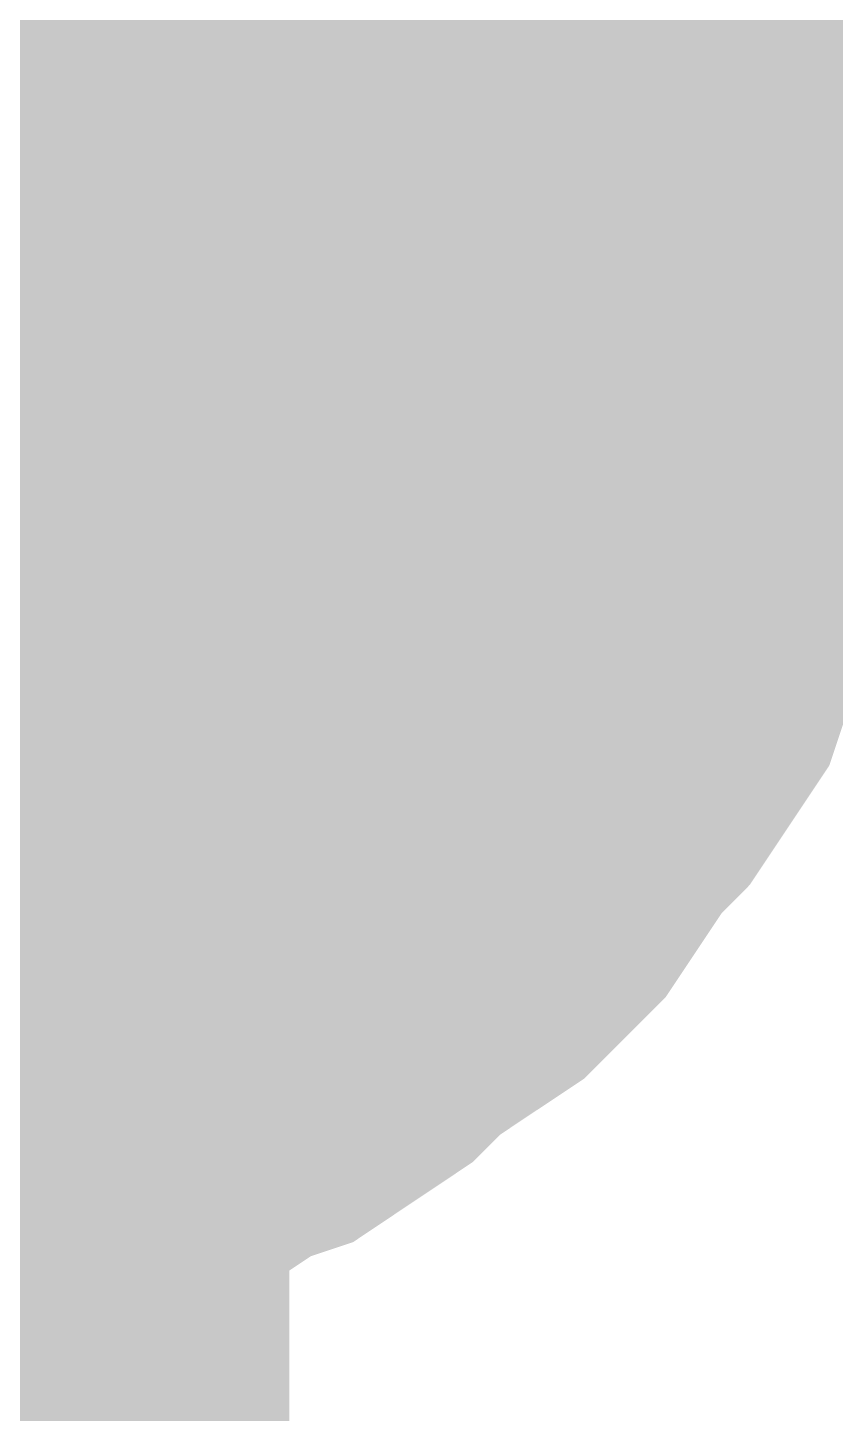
# Model space of a CAD drawing. Header units: inches. Extents: x 0 to 841, y 0 to 594.
# Drawn here: x 312.675 to 313.326, y 329.045 to 330.161 of the extents above; entities that cross this region are included whole.
import ezdxf

# ---------------------------------------------------------------- set-up
doc = ezdxf.new("R2010")
doc.units = ezdxf.units.IN
doc.layers.add('Sheet', color=255, linetype='Continuous')

msp = doc.modelspace()

# ---------------------------------------------------------------- linework, layer by layer
at = {"layer": 'Sheet'}
msp.add_lwpolyline([(312.246, 330, 0.508, 0.508, 1), (312.754, 330, 0.508, 0.508, 1)], format="xyseb", close=True, dxfattribs=at)
for points in [[(313.1966, 330.3294, 0.2997, 0.2997, 0), (313.2191, 330.2957, 0.2997, 0.2997, 0), (313.2303, 330.262, 0.2997, 0.2997, 0), (313.2415, 330.2171, 0.2997, 0.2997, 0), (313.2527, 330.1834, 0.2997, 0.2997, 0), (313.264, 330.1497, 0.2997, 0.2997, 0), (313.264, 330.1048, 0.2997, 0.2997, 0), (313.2752, 330.0711, 0.2997, 0.2997, 0), (313.2752, 330.0374, 0.2997, 0.2997, 0), (313.2752, 329.9925, 0.2997, 0.2997, 0)], [(313.1966, 330.3294, 0.2997, 0.2997, 0), (313.2191, 330.2957, 0.2997, 0.2997, 0), (313.2303, 330.262, 0.2997, 0.2997, 0), (313.2415, 330.2171, 0.2997, 0.2997, 0), (313.2527, 330.1834, 0.2997, 0.2997, 0), (313.264, 330.1497, 0.2997, 0.2997, 0), (313.264, 330.1048, 0.2997, 0.2997, 0), (313.2752, 330.0711, 0.2997, 0.2997, 0), (313.2752, 330.0374, 0.2997, 0.2997, 0), (313.2752, 329.9925, 0.2997, 0.2997, 0)], [(313.1966, 330.3294, 0.2997, 0.2997, 0), (313.2191, 330.2957, 0.2997, 0.2997, 0), (313.2303, 330.262, 0.2997, 0.2997, 0), (313.2415, 330.2171, 0.2997, 0.2997, 0), (313.2527, 330.1834, 0.2997, 0.2997, 0), (313.264, 330.1497, 0.2997, 0.2997, 0), (313.264, 330.1048, 0.2997, 0.2997, 0), (313.2752, 330.0711, 0.2997, 0.2997, 0), (313.2752, 330.0374, 0.2997, 0.2997, 0), (313.2752, 329.9925, 0.2997, 0.2997, 0)], [(313.1966, 330.3294, 0.2997, 0.2997, 0), (313.2191, 330.2957, 0.2997, 0.2997, 0), (313.2303, 330.262, 0.2997, 0.2997, 0), (313.2415, 330.2171, 0.2997, 0.2997, 0), (313.2527, 330.1834, 0.2997, 0.2997, 0), (313.264, 330.1497, 0.2997, 0.2997, 0), (313.264, 330.1048, 0.2997, 0.2997, 0), (313.2752, 330.0711, 0.2997, 0.2997, 0), (313.2752, 330.0374, 0.2997, 0.2997, 0), (313.2752, 329.9925, 0.2997, 0.2997, 0)], [(312.9046, 330.3182, 0.2997, 0.2997, 0), (312.9159, 330.2957, 0.2997, 0.2997, 0), (312.9271, 330.2733, 0.2997, 0.2997, 0), (312.9496, 330.2508, 0.2997, 0.2997, 0), (312.9608, 330.2396, 0.2997, 0.2997, 0), (312.972, 330.2171, 0.2997, 0.2997, 0), (312.972, 330.1946, 0.2997, 0.2997, 0), (312.9832, 330.1722, 0.2997, 0.2997, 0), (312.9945, 330.1385, 0.2997, 0.2997, 0), (313.0057, 330.116, 0.2997, 0.2997, 0), (313.0057, 330.0936, 0.2997, 0.2997, 0), (313.0057, 330.0711, 0.2997, 0.2997, 0), (313.0169, 330.0487, 0.2997, 0.2997, 0), (313.0169, 330.015, 0.2997, 0.2997, 0), (313.0169, 329.9925, 0.2997, 0.2997, 0)], [(312.9046, 330.3182, 0.2997, 0.2997, 0), (312.9159, 330.2957, 0.2997, 0.2997, 0), (312.9271, 330.2733, 0.2997, 0.2997, 0), (312.9496, 330.2508, 0.2997, 0.2997, 0), (312.9608, 330.2396, 0.2997, 0.2997, 0), (312.972, 330.2171, 0.2997, 0.2997, 0), (312.972, 330.1946, 0.2997, 0.2997, 0), (312.9832, 330.1722, 0.2997, 0.2997, 0), (312.9945, 330.1385, 0.2997, 0.2997, 0), (313.0057, 330.116, 0.2997, 0.2997, 0), (313.0057, 330.0936, 0.2997, 0.2997, 0), (313.0057, 330.0711, 0.2997, 0.2997, 0), (313.0169, 330.0487, 0.2997, 0.2997, 0), (313.0169, 330.015, 0.2997, 0.2997, 0), (313.0169, 329.9925, 0.2997, 0.2997, 0)], [(312.9046, 330.3182, 0.2997, 0.2997, 0), (312.9159, 330.2957, 0.2997, 0.2997, 0), (312.9271, 330.2733, 0.2997, 0.2997, 0), (312.9496, 330.2508, 0.2997, 0.2997, 0), (312.9608, 330.2396, 0.2997, 0.2997, 0), (312.972, 330.2171, 0.2997, 0.2997, 0), (312.972, 330.1946, 0.2997, 0.2997, 0), (312.9832, 330.1722, 0.2997, 0.2997, 0), (312.9945, 330.1385, 0.2997, 0.2997, 0), (313.0057, 330.116, 0.2997, 0.2997, 0), (313.0057, 330.0936, 0.2997, 0.2997, 0), (313.0057, 330.0711, 0.2997, 0.2997, 0), (313.0169, 330.0487, 0.2997, 0.2997, 0), (313.0169, 330.015, 0.2997, 0.2997, 0), (313.0169, 329.9925, 0.2997, 0.2997, 0)], [(312.5116, 329.9925, 0.7493, 0.7493, 0), (307.5148, 329.9925, 0.7493, 0.7493, 0)], [(312.5116, 324.49, 0.7493, 0.7493, 0), (312.5116, 329.9925, 0.7493, 0.7493, 0)], [(350.0049, 324.9953, 0.7493, 0.7493, 0), (345.0081, 324.9953, 0.7493, 0.7493, 0), (345.0081, 329.9925, 0.7493, 0.7493, 0), (330.0063, 329.9925, 0.7493, 0.7493, 0), (312.5116, 329.9925, 0.7493, 0.7493, 0)], [(312.972, 330.2171, 0.0991, 0.0991, 0), (312.972, 330.1946, 0.0991, 0.0991, 0), (312.9832, 330.1722, 0.0991, 0.0991, 0), (312.9945, 330.1385, 0.0991, 0.0991, 0), (313.0057, 330.116, 0.0991, 0.0991, 0), (313.0057, 330.0936, 0.0991, 0.0991, 0), (313.0057, 330.0711, 0.0991, 0.0991, 0), (313.0169, 330.0487, 0.0991, 0.0991, 0), (313.0169, 330.015, 0.0991, 0.0991, 0), (313.0169, 329.9925, 0.0991, 0.0991, 0)], [(312.972, 330.2171, 0.0991, 0.0991, 0), (312.972, 330.1946, 0.0991, 0.0991, 0), (312.9832, 330.1722, 0.0991, 0.0991, 0), (312.9945, 330.1385, 0.0991, 0.0991, 0), (313.0057, 330.116, 0.0991, 0.0991, 0), (313.0057, 330.0936, 0.0991, 0.0991, 0), (313.0057, 330.0711, 0.0991, 0.0991, 0), (313.0169, 330.0487, 0.0991, 0.0991, 0), (313.0169, 330.015, 0.0991, 0.0991, 0), (313.0169, 329.9925, 0.0991, 0.0991, 0)], [(312.972, 330.2171, 0.0991, 0.0991, 0), (312.972, 330.1946, 0.0991, 0.0991, 0), (312.9832, 330.1722, 0.0991, 0.0991, 0), (312.9945, 330.1385, 0.0991, 0.0991, 0), (313.0057, 330.116, 0.0991, 0.0991, 0), (313.0057, 330.0936, 0.0991, 0.0991, 0), (313.0057, 330.0711, 0.0991, 0.0991, 0), (313.0169, 330.0487, 0.0991, 0.0991, 0), (313.0169, 330.015, 0.0991, 0.0991, 0), (313.0169, 329.9925, 0.0991, 0.0991, 0)], [(313.2415, 330.2171, 0.0991, 0.0991, 0), (313.2527, 330.1834, 0.0991, 0.0991, 0), (313.264, 330.1497, 0.0991, 0.0991, 0), (313.264, 330.1048, 0.0991, 0.0991, 0), (313.2752, 330.0711, 0.0991, 0.0991, 0), (313.2752, 330.0374, 0.0991, 0.0991, 0), (313.2752, 329.9925, 0.0991, 0.0991, 0)], [(313.2415, 330.2171, 0.0991, 0.0991, 0), (313.2527, 330.1834, 0.0991, 0.0991, 0), (313.264, 330.1497, 0.0991, 0.0991, 0), (313.264, 330.1048, 0.0991, 0.0991, 0), (313.2752, 330.0711, 0.0991, 0.0991, 0), (313.2752, 330.0374, 0.0991, 0.0991, 0), (313.2752, 329.9925, 0.0991, 0.0991, 0)], [(313.2415, 330.2171, 0.0991, 0.0991, 0), (313.2527, 330.1834, 0.0991, 0.0991, 0), (313.264, 330.1497, 0.0991, 0.0991, 0), (313.264, 330.1048, 0.0991, 0.0991, 0), (313.2752, 330.0711, 0.0991, 0.0991, 0), (313.2752, 330.0374, 0.0991, 0.0991, 0), (313.2752, 329.9925, 0.0991, 0.0991, 0)], [(313.2415, 330.2171, 0.0991, 0.0991, 0), (313.2527, 330.1834, 0.0991, 0.0991, 0), (313.264, 330.1497, 0.0991, 0.0991, 0), (313.264, 330.1048, 0.0991, 0.0991, 0), (313.2752, 330.0711, 0.0991, 0.0991, 0), (313.2752, 330.0374, 0.0991, 0.0991, 0), (313.2752, 329.9925, 0.0991, 0.0991, 0)], [(313.2752, 329.9925, 0.2997, 0.2997, 0), (313.2752, 329.9588, 0.2997, 0.2997, 0), (313.2752, 329.9139, 0.2997, 0.2997, 0), (313.264, 329.8802, 0.2997, 0.2997, 0), (313.264, 329.8353, 0.2997, 0.2997, 0), (313.2527, 329.8016, 0.2997, 0.2997, 0), (313.2415, 329.7679, 0.2997, 0.2997, 0), (313.2303, 329.7342, 0.2997, 0.2997, 0), (313.2191, 329.7005, 0.2997, 0.2997, 0), (313.1966, 329.6669, 0.2997, 0.2997, 0), (313.1854, 329.6332, 0.2997, 0.2997, 0), (313.1629, 329.5995, 0.2997, 0.2997, 0), (313.1404, 329.5658, 0.2997, 0.2997, 0), (313.118, 329.5433, 0.2997, 0.2997, 0), (313.0955, 329.5096, 0.2997, 0.2997, 0), (313.0731, 329.476, 0.2997, 0.2997, 0), (313.0506, 329.4535, 0.2997, 0.2997, 0), (313.0282, 329.431, 0.2997, 0.2997, 0), (312.9945, 329.4086, 0.2997, 0.2997, 0), (312.9608, 329.3861, 0.2997, 0.2997, 0), (312.9383, 329.3637, 0.2997, 0.2997, 0), (312.9046, 329.3412, 0.2997, 0.2997, 0), (312.871, 329.3187, 0.2997, 0.2997, 0), (312.8373, 329.3075, 0.2997, 0.2997, 0), (312.8036, 329.2851, 0.2997, 0.2997, 0), (312.7699, 329.2738, 0.2997, 0.2997, 0), (312.7362, 329.2626, 0.2997, 0.2997, 0), (312.7025, 329.2514, 0.2997, 0.2997, 0), (312.6688, 329.2401, 0.2997, 0.2997, 0), (312.6239, 329.2401, 0.2997, 0.2997, 0), (312.5902, 329.2289, 0.2997, 0.2997, 0), (312.5453, 329.2289, 0.2997, 0.2997, 0), (312.5116, 329.2289, 0.2997, 0.2997, 0)], [(313.2752, 329.9925, 0.2997, 0.2997, 0), (313.2752, 329.9588, 0.2997, 0.2997, 0), (313.2752, 329.9139, 0.2997, 0.2997, 0), (313.264, 329.8802, 0.2997, 0.2997, 0), (313.264, 329.8353, 0.2997, 0.2997, 0), (313.2527, 329.8016, 0.2997, 0.2997, 0), (313.2415, 329.7679, 0.2997, 0.2997, 0), (313.2303, 329.7342, 0.2997, 0.2997, 0), (313.2191, 329.7005, 0.2997, 0.2997, 0), (313.1966, 329.6669, 0.2997, 0.2997, 0), (313.1854, 329.6332, 0.2997, 0.2997, 0), (313.1629, 329.5995, 0.2997, 0.2997, 0), (313.1404, 329.5658, 0.2997, 0.2997, 0), (313.118, 329.5433, 0.2997, 0.2997, 0), (313.0955, 329.5096, 0.2997, 0.2997, 0), (313.0731, 329.476, 0.2997, 0.2997, 0), (313.0506, 329.4535, 0.2997, 0.2997, 0), (313.0282, 329.431, 0.2997, 0.2997, 0), (312.9945, 329.4086, 0.2997, 0.2997, 0), (312.9608, 329.3861, 0.2997, 0.2997, 0), (312.9383, 329.3637, 0.2997, 0.2997, 0), (312.9046, 329.3412, 0.2997, 0.2997, 0), (312.871, 329.3187, 0.2997, 0.2997, 0), (312.8373, 329.3075, 0.2997, 0.2997, 0), (312.8036, 329.2851, 0.2997, 0.2997, 0), (312.7699, 329.2738, 0.2997, 0.2997, 0), (312.7362, 329.2626, 0.2997, 0.2997, 0), (312.7025, 329.2514, 0.2997, 0.2997, 0), (312.6688, 329.2401, 0.2997, 0.2997, 0), (312.6239, 329.2401, 0.2997, 0.2997, 0), (312.5902, 329.2289, 0.2997, 0.2997, 0), (312.5453, 329.2289, 0.2997, 0.2997, 0), (312.5116, 329.2289, 0.2997, 0.2997, 0)], [(313.2752, 329.9925, 0.2997, 0.2997, 0), (313.2752, 329.9588, 0.2997, 0.2997, 0), (313.2752, 329.9139, 0.2997, 0.2997, 0), (313.264, 329.8802, 0.2997, 0.2997, 0), (313.264, 329.8353, 0.2997, 0.2997, 0), (313.2527, 329.8016, 0.2997, 0.2997, 0), (313.2415, 329.7679, 0.2997, 0.2997, 0), (313.2303, 329.7342, 0.2997, 0.2997, 0), (313.2191, 329.7005, 0.2997, 0.2997, 0), (313.1966, 329.6669, 0.2997, 0.2997, 0), (313.1854, 329.6332, 0.2997, 0.2997, 0), (313.1629, 329.5995, 0.2997, 0.2997, 0), (313.1404, 329.5658, 0.2997, 0.2997, 0), (313.118, 329.5433, 0.2997, 0.2997, 0), (313.0955, 329.5096, 0.2997, 0.2997, 0), (313.0731, 329.476, 0.2997, 0.2997, 0), (313.0506, 329.4535, 0.2997, 0.2997, 0), (313.0282, 329.431, 0.2997, 0.2997, 0), (312.9945, 329.4086, 0.2997, 0.2997, 0), (312.9608, 329.3861, 0.2997, 0.2997, 0), (312.9383, 329.3637, 0.2997, 0.2997, 0), (312.9046, 329.3412, 0.2997, 0.2997, 0), (312.871, 329.3187, 0.2997, 0.2997, 0), (312.8373, 329.3075, 0.2997, 0.2997, 0), (312.8036, 329.2851, 0.2997, 0.2997, 0), (312.7699, 329.2738, 0.2997, 0.2997, 0), (312.7362, 329.2626, 0.2997, 0.2997, 0), (312.7025, 329.2514, 0.2997, 0.2997, 0), (312.6688, 329.2401, 0.2997, 0.2997, 0), (312.6239, 329.2401, 0.2997, 0.2997, 0), (312.5902, 329.2289, 0.2997, 0.2997, 0), (312.5453, 329.2289, 0.2997, 0.2997, 0), (312.5116, 329.2289, 0.2997, 0.2997, 0)], [(313.2752, 329.9925, 0.2997, 0.2997, 0), (313.2752, 329.9588, 0.2997, 0.2997, 0), (313.2752, 329.9139, 0.2997, 0.2997, 0), (313.264, 329.8802, 0.2997, 0.2997, 0), (313.264, 329.8353, 0.2997, 0.2997, 0), (313.2527, 329.8016, 0.2997, 0.2997, 0), (313.2415, 329.7679, 0.2997, 0.2997, 0), (313.2303, 329.7342, 0.2997, 0.2997, 0), (313.2191, 329.7005, 0.2997, 0.2997, 0), (313.1966, 329.6669, 0.2997, 0.2997, 0), (313.1854, 329.6332, 0.2997, 0.2997, 0), (313.1629, 329.5995, 0.2997, 0.2997, 0), (313.1404, 329.5658, 0.2997, 0.2997, 0), (313.118, 329.5433, 0.2997, 0.2997, 0), (313.0955, 329.5096, 0.2997, 0.2997, 0), (313.0731, 329.476, 0.2997, 0.2997, 0), (313.0506, 329.4535, 0.2997, 0.2997, 0), (313.0282, 329.431, 0.2997, 0.2997, 0), (312.9945, 329.4086, 0.2997, 0.2997, 0), (312.9608, 329.3861, 0.2997, 0.2997, 0), (312.9383, 329.3637, 0.2997, 0.2997, 0), (312.9046, 329.3412, 0.2997, 0.2997, 0), (312.871, 329.3187, 0.2997, 0.2997, 0), (312.8373, 329.3075, 0.2997, 0.2997, 0), (312.8036, 329.2851, 0.2997, 0.2997, 0), (312.7699, 329.2738, 0.2997, 0.2997, 0), (312.7362, 329.2626, 0.2997, 0.2997, 0), (312.7025, 329.2514, 0.2997, 0.2997, 0), (312.6688, 329.2401, 0.2997, 0.2997, 0), (312.6239, 329.2401, 0.2997, 0.2997, 0), (312.5902, 329.2289, 0.2997, 0.2997, 0), (312.5453, 329.2289, 0.2997, 0.2997, 0), (312.5116, 329.2289, 0.2997, 0.2997, 0)], [(313.0169, 329.9925, 0.2997, 0.2997, 0), (313.0169, 329.9701, 0.2997, 0.2997, 0), (313.0169, 329.9364, 0.2997, 0.2997, 0), (313.0057, 329.9139, 0.2997, 0.2997, 0), (313.0057, 329.8914, 0.2997, 0.2997, 0), (313.0057, 329.869, 0.2997, 0.2997, 0), (312.9945, 329.8465, 0.2997, 0.2997, 0), (312.9832, 329.8128, 0.2997, 0.2997, 0), (312.972, 329.7904, 0.2997, 0.2997, 0), (312.972, 329.7679, 0.2997, 0.2997, 0), (312.9608, 329.7455, 0.2997, 0.2997, 0), (312.9496, 329.7342, 0.2997, 0.2997, 0), (312.9271, 329.7118, 0.2997, 0.2997, 0), (312.9159, 329.6893, 0.2997, 0.2997, 0), (312.9046, 329.6669, 0.2997, 0.2997, 0), (312.8822, 329.6556, 0.2997, 0.2997, 0), (312.871, 329.6332, 0.2997, 0.2997, 0), (312.8485, 329.6219, 0.2997, 0.2997, 0), (312.8373, 329.5995, 0.2997, 0.2997, 0), (312.8148, 329.5882, 0.2997, 0.2997, 0), (312.7924, 329.577, 0.2997, 0.2997, 0), (312.7699, 329.5546, 0.2997, 0.2997, 0), (312.7587, 329.5433, 0.2997, 0.2997, 0), (312.7362, 329.5321, 0.2997, 0.2997, 0), (312.7137, 329.5321, 0.2997, 0.2997, 0), (312.6913, 329.5209, 0.2997, 0.2997, 0), (312.6576, 329.5096, 0.2997, 0.2997, 0), (312.6351, 329.4984, 0.2997, 0.2997, 0), (312.6127, 329.4984, 0.2997, 0.2997, 0), (312.5902, 329.4984, 0.2997, 0.2997, 0), (312.5678, 329.4872, 0.2997, 0.2997, 0), (312.5341, 329.4872, 0.2997, 0.2997, 0), (312.5116, 329.4872, 0.2997, 0.2997, 0)], [(313.0169, 329.9925, 0.2997, 0.2997, 0), (313.0169, 329.9701, 0.2997, 0.2997, 0), (313.0169, 329.9364, 0.2997, 0.2997, 0), (313.0057, 329.9139, 0.2997, 0.2997, 0), (313.0057, 329.8914, 0.2997, 0.2997, 0), (313.0057, 329.869, 0.2997, 0.2997, 0), (312.9945, 329.8465, 0.2997, 0.2997, 0), (312.9832, 329.8128, 0.2997, 0.2997, 0), (312.972, 329.7904, 0.2997, 0.2997, 0), (312.972, 329.7679, 0.2997, 0.2997, 0), (312.9608, 329.7455, 0.2997, 0.2997, 0), (312.9496, 329.7342, 0.2997, 0.2997, 0), (312.9271, 329.7118, 0.2997, 0.2997, 0), (312.9159, 329.6893, 0.2997, 0.2997, 0), (312.9046, 329.6669, 0.2997, 0.2997, 0), (312.8822, 329.6556, 0.2997, 0.2997, 0), (312.871, 329.6332, 0.2997, 0.2997, 0), (312.8485, 329.6219, 0.2997, 0.2997, 0), (312.8373, 329.5995, 0.2997, 0.2997, 0), (312.8148, 329.5882, 0.2997, 0.2997, 0), (312.7924, 329.577, 0.2997, 0.2997, 0), (312.7699, 329.5546, 0.2997, 0.2997, 0), (312.7587, 329.5433, 0.2997, 0.2997, 0), (312.7362, 329.5321, 0.2997, 0.2997, 0), (312.7137, 329.5321, 0.2997, 0.2997, 0), (312.6913, 329.5209, 0.2997, 0.2997, 0), (312.6576, 329.5096, 0.2997, 0.2997, 0), (312.6351, 329.4984, 0.2997, 0.2997, 0), (312.6127, 329.4984, 0.2997, 0.2997, 0), (312.5902, 329.4984, 0.2997, 0.2997, 0), (312.5678, 329.4872, 0.2997, 0.2997, 0), (312.5341, 329.4872, 0.2997, 0.2997, 0), (312.5116, 329.4872, 0.2997, 0.2997, 0)], [(313.0169, 329.9925, 0.2997, 0.2997, 0), (313.0169, 329.9701, 0.2997, 0.2997, 0), (313.0169, 329.9364, 0.2997, 0.2997, 0), (313.0057, 329.9139, 0.2997, 0.2997, 0), (313.0057, 329.8914, 0.2997, 0.2997, 0), (313.0057, 329.869, 0.2997, 0.2997, 0), (312.9945, 329.8465, 0.2997, 0.2997, 0), (312.9832, 329.8128, 0.2997, 0.2997, 0), (312.972, 329.7904, 0.2997, 0.2997, 0), (312.972, 329.7679, 0.2997, 0.2997, 0), (312.9608, 329.7455, 0.2997, 0.2997, 0), (312.9496, 329.7342, 0.2997, 0.2997, 0), (312.9271, 329.7118, 0.2997, 0.2997, 0), (312.9159, 329.6893, 0.2997, 0.2997, 0), (312.9046, 329.6669, 0.2997, 0.2997, 0), (312.8822, 329.6556, 0.2997, 0.2997, 0), (312.871, 329.6332, 0.2997, 0.2997, 0), (312.8485, 329.6219, 0.2997, 0.2997, 0), (312.8373, 329.5995, 0.2997, 0.2997, 0), (312.8148, 329.5882, 0.2997, 0.2997, 0), (312.7924, 329.577, 0.2997, 0.2997, 0), (312.7699, 329.5546, 0.2997, 0.2997, 0), (312.7587, 329.5433, 0.2997, 0.2997, 0), (312.7362, 329.5321, 0.2997, 0.2997, 0), (312.7137, 329.5321, 0.2997, 0.2997, 0), (312.6913, 329.5209, 0.2997, 0.2997, 0), (312.6576, 329.5096, 0.2997, 0.2997, 0), (312.6351, 329.4984, 0.2997, 0.2997, 0), (312.6127, 329.4984, 0.2997, 0.2997, 0), (312.5902, 329.4984, 0.2997, 0.2997, 0), (312.5678, 329.4872, 0.2997, 0.2997, 0), (312.5341, 329.4872, 0.2997, 0.2997, 0), (312.5116, 329.4872, 0.2997, 0.2997, 0)], [(313.0169, 329.9925, 0.2997, 0.2997, 0), (313.0169, 329.9925, 0.2997, 0.2997, 0), (313.0169, 329.9925, 0.2997, 0.2997, 0), (313.0169, 329.9925, 0.2997, 0.2997, 0), (313.0169, 329.9925, 0.2997, 0.2997, 0), (313.0169, 329.9925, 0.2997, 0.2997, 0), (313.0169, 329.9925, 0.2997, 0.2997, 0), (313.0169, 329.9925, 0.2997, 0.2997, 0), (313.0169, 329.9925, 0.2997, 0.2997, 0), (313.0169, 329.9925, 0.2997, 0.2997, 0), (313.0169, 329.9925, 0.2997, 0.2997, 0), (313.0169, 329.9925, 0.2997, 0.2997, 0), (313.0169, 329.9925, 0.2997, 0.2997, 0), (313.0169, 329.9925, 0.2997, 0.2997, 0), (313.0169, 329.9925, 0.2997, 0.2997, 0), (313.0169, 329.9925, 0.2997, 0.2997, 0), (313.0169, 329.9925, 0.2997, 0.2997, 0), (313.0169, 329.9925, 0.2997, 0.2997, 0), (313.0169, 329.9925, 0.2997, 0.2997, 0), (313.0169, 329.9925, 0.2997, 0.2997, 0), (313.0169, 329.9925, 0.2997, 0.2997, 0), (313.0169, 329.9925, 0.2997, 0.2997, 0), (313.0169, 329.9925, 0.2997, 0.2997, 0), (313.0169, 329.9925, 0.2997, 0.2997, 0), (313.0169, 329.9925, 0.2997, 0.2997, 0), (313.0169, 329.9925, 0.2997, 0.2997, 0), (313.0169, 329.9925, 0.2997, 0.2997, 0), (313.0169, 329.9925, 0.2997, 0.2997, 0), (313.0169, 329.9925, 0.2997, 0.2997, 0), (313.0169, 329.9925, 0.2997, 0.2997, 0), (313.0169, 329.9925, 0.2997, 0.2997, 0), (313.0169, 329.9925, 0.2997, 0.2997, 0), (313.0169, 329.9925, 0.2997, 0.2997, 0)], [(313.0169, 329.9925, 0.2997, 0.2997, 0), (313.0169, 329.9925, 0.2997, 0.2997, 0)], [(313.0169, 329.9925, 0.2997, 0.2997, 0), (313.0169, 329.9925, 0.2997, 0.2997, 0), (313.0169, 329.9925, 0.2997, 0.2997, 0), (313.0169, 329.9925, 0.2997, 0.2997, 0), (313.0169, 329.9925, 0.2997, 0.2997, 0), (313.0169, 329.9925, 0.2997, 0.2997, 0), (313.0169, 329.9925, 0.2997, 0.2997, 0), (313.0169, 329.9925, 0.2997, 0.2997, 0), (313.0169, 329.9925, 0.2997, 0.2997, 0), (313.0169, 329.9925, 0.2997, 0.2997, 0), (313.0169, 329.9925, 0.2997, 0.2997, 0), (313.0169, 329.9925, 0.2997, 0.2997, 0), (313.0169, 329.9925, 0.2997, 0.2997, 0), (313.0169, 329.9925, 0.2997, 0.2997, 0), (313.0169, 329.9925, 0.2997, 0.2997, 0), (313.0169, 329.9925, 0.2997, 0.2997, 0), (313.0169, 329.9925, 0.2997, 0.2997, 0), (313.0169, 329.9925, 0.2997, 0.2997, 0), (313.0169, 329.9925, 0.2997, 0.2997, 0), (313.0169, 329.9925, 0.2997, 0.2997, 0), (313.0169, 329.9925, 0.2997, 0.2997, 0), (313.0169, 329.9925, 0.2997, 0.2997, 0), (313.0169, 329.9925, 0.2997, 0.2997, 0), (313.0169, 329.9925, 0.2997, 0.2997, 0), (313.0169, 329.9925, 0.2997, 0.2997, 0), (313.0169, 329.9925, 0.2997, 0.2997, 0), (313.0169, 329.9925, 0.2997, 0.2997, 0), (313.0169, 329.9925, 0.2997, 0.2997, 0), (313.0169, 329.9925, 0.2997, 0.2997, 0), (313.0169, 329.9925, 0.2997, 0.2997, 0), (313.0169, 329.9925, 0.2997, 0.2997, 0), (313.0169, 329.9925, 0.2997, 0.2997, 0), (313.0169, 329.9925, 0.2997, 0.2997, 0)], [(313.0169, 329.9925, 0.2997, 0.2997, 0), (313.0169, 329.9925, 0.2997, 0.2997, 0)], [(313.0169, 329.9925, 0.2997, 0.2997, 0), (313.0169, 329.9925, 0.2997, 0.2997, 0), (313.0169, 329.9925, 0.2997, 0.2997, 0), (313.0169, 329.9925, 0.2997, 0.2997, 0), (313.0169, 329.9925, 0.2997, 0.2997, 0), (313.0169, 329.9925, 0.2997, 0.2997, 0), (313.0169, 329.9925, 0.2997, 0.2997, 0), (313.0169, 329.9925, 0.2997, 0.2997, 0), (313.0169, 329.9925, 0.2997, 0.2997, 0), (313.0169, 329.9925, 0.2997, 0.2997, 0), (313.0169, 329.9925, 0.2997, 0.2997, 0), (313.0169, 329.9925, 0.2997, 0.2997, 0), (313.0169, 329.9925, 0.2997, 0.2997, 0), (313.0169, 329.9925, 0.2997, 0.2997, 0), (313.0169, 329.9925, 0.2997, 0.2997, 0), (313.0169, 329.9925, 0.2997, 0.2997, 0), (313.0169, 329.9925, 0.2997, 0.2997, 0), (313.0169, 329.9925, 0.2997, 0.2997, 0), (313.0169, 329.9925, 0.2997, 0.2997, 0), (313.0169, 329.9925, 0.2997, 0.2997, 0), (313.0169, 329.9925, 0.2997, 0.2997, 0), (313.0169, 329.9925, 0.2997, 0.2997, 0), (313.0169, 329.9925, 0.2997, 0.2997, 0), (313.0169, 329.9925, 0.2997, 0.2997, 0), (313.0169, 329.9925, 0.2997, 0.2997, 0), (313.0169, 329.9925, 0.2997, 0.2997, 0), (313.0169, 329.9925, 0.2997, 0.2997, 0), (313.0169, 329.9925, 0.2997, 0.2997, 0), (313.0169, 329.9925, 0.2997, 0.2997, 0), (313.0169, 329.9925, 0.2997, 0.2997, 0), (313.0169, 329.9925, 0.2997, 0.2997, 0), (313.0169, 329.9925, 0.2997, 0.2997, 0), (313.0169, 329.9925, 0.2997, 0.2997, 0)], [(313.0169, 329.9925, 0.2997, 0.2997, 0), (313.0169, 329.9925, 0.2997, 0.2997, 0)], [(313.2752, 329.9925, 0.2997, 0.2997, 0), (313.2752, 329.9925, 0.2997, 0.2997, 0), (313.2752, 329.9925, 0.2997, 0.2997, 0), (313.2752, 329.9925, 0.2997, 0.2997, 0), (313.2752, 329.9925, 0.2997, 0.2997, 0), (313.2752, 329.9925, 0.2997, 0.2997, 0), (313.2752, 329.9925, 0.2997, 0.2997, 0), (313.2752, 329.9925, 0.2997, 0.2997, 0), (313.2752, 329.9925, 0.2997, 0.2997, 0), (313.2752, 329.9925, 0.2997, 0.2997, 0), (313.2752, 329.9925, 0.2997, 0.2997, 0), (313.2752, 329.9925, 0.2997, 0.2997, 0), (313.2752, 329.9925, 0.2997, 0.2997, 0), (313.2752, 329.9925, 0.2997, 0.2997, 0), (313.2752, 329.9925, 0.2997, 0.2997, 0), (313.2752, 329.9925, 0.2997, 0.2997, 0), (313.2752, 329.9925, 0.2997, 0.2997, 0), (313.2752, 329.9925, 0.2997, 0.2997, 0), (313.2752, 329.9925, 0.2997, 0.2997, 0), (313.2752, 329.9925, 0.2997, 0.2997, 0), (313.2752, 329.9925, 0.2997, 0.2997, 0), (313.2752, 329.9925, 0.2997, 0.2997, 0), (313.2752, 329.9925, 0.2997, 0.2997, 0), (313.2752, 329.9925, 0.2997, 0.2997, 0), (313.2752, 329.9925, 0.2997, 0.2997, 0), (313.2752, 329.9925, 0.2997, 0.2997, 0), (313.2752, 329.9925, 0.2997, 0.2997, 0), (313.2752, 329.9925, 0.2997, 0.2997, 0), (313.2752, 329.9925, 0.2997, 0.2997, 0), (313.2752, 329.9925, 0.2997, 0.2997, 0), (313.2752, 329.9925, 0.2997, 0.2997, 0), (313.2752, 329.9925, 0.2997, 0.2997, 0), (313.2752, 329.9925, 0.2997, 0.2997, 0)], [(313.2752, 329.9925, 0.2997, 0.2997, 0), (313.2752, 329.9925, 0.2997, 0.2997, 0)], [(313.2752, 329.9925, 0.2997, 0.2997, 0), (313.2752, 329.9925, 0.2997, 0.2997, 0), (313.2752, 329.9925, 0.2997, 0.2997, 0), (313.2752, 329.9925, 0.2997, 0.2997, 0), (313.2752, 329.9925, 0.2997, 0.2997, 0), (313.2752, 329.9925, 0.2997, 0.2997, 0), (313.2752, 329.9925, 0.2997, 0.2997, 0), (313.2752, 329.9925, 0.2997, 0.2997, 0), (313.2752, 329.9925, 0.2997, 0.2997, 0), (313.2752, 329.9925, 0.2997, 0.2997, 0), (313.2752, 329.9925, 0.2997, 0.2997, 0), (313.2752, 329.9925, 0.2997, 0.2997, 0), (313.2752, 329.9925, 0.2997, 0.2997, 0), (313.2752, 329.9925, 0.2997, 0.2997, 0), (313.2752, 329.9925, 0.2997, 0.2997, 0), (313.2752, 329.9925, 0.2997, 0.2997, 0), (313.2752, 329.9925, 0.2997, 0.2997, 0), (313.2752, 329.9925, 0.2997, 0.2997, 0), (313.2752, 329.9925, 0.2997, 0.2997, 0), (313.2752, 329.9925, 0.2997, 0.2997, 0), (313.2752, 329.9925, 0.2997, 0.2997, 0), (313.2752, 329.9925, 0.2997, 0.2997, 0), (313.2752, 329.9925, 0.2997, 0.2997, 0), (313.2752, 329.9925, 0.2997, 0.2997, 0), (313.2752, 329.9925, 0.2997, 0.2997, 0), (313.2752, 329.9925, 0.2997, 0.2997, 0), (313.2752, 329.9925, 0.2997, 0.2997, 0), (313.2752, 329.9925, 0.2997, 0.2997, 0), (313.2752, 329.9925, 0.2997, 0.2997, 0), (313.2752, 329.9925, 0.2997, 0.2997, 0), (313.2752, 329.9925, 0.2997, 0.2997, 0), (313.2752, 329.9925, 0.2997, 0.2997, 0), (313.2752, 329.9925, 0.2997, 0.2997, 0)], [(313.2752, 329.9925, 0.2997, 0.2997, 0), (313.2752, 329.9925, 0.2997, 0.2997, 0)], [(313.2752, 329.9925, 0.2997, 0.2997, 0), (313.2752, 329.9925, 0.2997, 0.2997, 0), (313.2752, 329.9925, 0.2997, 0.2997, 0), (313.2752, 329.9925, 0.2997, 0.2997, 0), (313.2752, 329.9925, 0.2997, 0.2997, 0), (313.2752, 329.9925, 0.2997, 0.2997, 0), (313.2752, 329.9925, 0.2997, 0.2997, 0), (313.2752, 329.9925, 0.2997, 0.2997, 0), (313.2752, 329.9925, 0.2997, 0.2997, 0), (313.2752, 329.9925, 0.2997, 0.2997, 0), (313.2752, 329.9925, 0.2997, 0.2997, 0), (313.2752, 329.9925, 0.2997, 0.2997, 0), (313.2752, 329.9925, 0.2997, 0.2997, 0), (313.2752, 329.9925, 0.2997, 0.2997, 0), (313.2752, 329.9925, 0.2997, 0.2997, 0), (313.2752, 329.9925, 0.2997, 0.2997, 0), (313.2752, 329.9925, 0.2997, 0.2997, 0), (313.2752, 329.9925, 0.2997, 0.2997, 0), (313.2752, 329.9925, 0.2997, 0.2997, 0), (313.2752, 329.9925, 0.2997, 0.2997, 0), (313.2752, 329.9925, 0.2997, 0.2997, 0), (313.2752, 329.9925, 0.2997, 0.2997, 0), (313.2752, 329.9925, 0.2997, 0.2997, 0), (313.2752, 329.9925, 0.2997, 0.2997, 0), (313.2752, 329.9925, 0.2997, 0.2997, 0), (313.2752, 329.9925, 0.2997, 0.2997, 0), (313.2752, 329.9925, 0.2997, 0.2997, 0), (313.2752, 329.9925, 0.2997, 0.2997, 0), (313.2752, 329.9925, 0.2997, 0.2997, 0), (313.2752, 329.9925, 0.2997, 0.2997, 0), (313.2752, 329.9925, 0.2997, 0.2997, 0), (313.2752, 329.9925, 0.2997, 0.2997, 0), (313.2752, 329.9925, 0.2997, 0.2997, 0)], [(313.2752, 329.9925, 0.2997, 0.2997, 0), (313.2752, 329.9925, 0.2997, 0.2997, 0)], [(313.2752, 329.9925, 0.2997, 0.2997, 0), (313.2752, 329.9925, 0.2997, 0.2997, 0), (313.2752, 329.9925, 0.2997, 0.2997, 0), (313.2752, 329.9925, 0.2997, 0.2997, 0), (313.2752, 329.9925, 0.2997, 0.2997, 0), (313.2752, 329.9925, 0.2997, 0.2997, 0), (313.2752, 329.9925, 0.2997, 0.2997, 0), (313.2752, 329.9925, 0.2997, 0.2997, 0), (313.2752, 329.9925, 0.2997, 0.2997, 0), (313.2752, 329.9925, 0.2997, 0.2997, 0), (313.2752, 329.9925, 0.2997, 0.2997, 0), (313.2752, 329.9925, 0.2997, 0.2997, 0), (313.2752, 329.9925, 0.2997, 0.2997, 0), (313.2752, 329.9925, 0.2997, 0.2997, 0), (313.2752, 329.9925, 0.2997, 0.2997, 0), (313.2752, 329.9925, 0.2997, 0.2997, 0), (313.2752, 329.9925, 0.2997, 0.2997, 0), (313.2752, 329.9925, 0.2997, 0.2997, 0), (313.2752, 329.9925, 0.2997, 0.2997, 0), (313.2752, 329.9925, 0.2997, 0.2997, 0), (313.2752, 329.9925, 0.2997, 0.2997, 0), (313.2752, 329.9925, 0.2997, 0.2997, 0), (313.2752, 329.9925, 0.2997, 0.2997, 0), (313.2752, 329.9925, 0.2997, 0.2997, 0), (313.2752, 329.9925, 0.2997, 0.2997, 0), (313.2752, 329.9925, 0.2997, 0.2997, 0), (313.2752, 329.9925, 0.2997, 0.2997, 0), (313.2752, 329.9925, 0.2997, 0.2997, 0), (313.2752, 329.9925, 0.2997, 0.2997, 0), (313.2752, 329.9925, 0.2997, 0.2997, 0), (313.2752, 329.9925, 0.2997, 0.2997, 0), (313.2752, 329.9925, 0.2997, 0.2997, 0), (313.2752, 329.9925, 0.2997, 0.2997, 0)], [(313.2752, 329.9925, 0.2997, 0.2997, 0), (313.2752, 329.9925, 0.2997, 0.2997, 0)], [(313.0169, 329.9925, 0.0991, 0.0991, 0), (313.0169, 329.9701, 0.0991, 0.0991, 0), (313.0169, 329.9364, 0.0991, 0.0991, 0), (313.0057, 329.9139, 0.0991, 0.0991, 0), (313.0057, 329.8914, 0.0991, 0.0991, 0), (313.0057, 329.869, 0.0991, 0.0991, 0), (312.9945, 329.8465, 0.0991, 0.0991, 0), (312.9832, 329.8128, 0.0991, 0.0991, 0), (312.972, 329.7904, 0.0991, 0.0991, 0), (312.972, 329.7679, 0.0991, 0.0991, 0), (312.9608, 329.7455, 0.0991, 0.0991, 0), (312.9496, 329.7342, 0.0991, 0.0991, 0), (312.9271, 329.7118, 0.0991, 0.0991, 0), (312.9159, 329.6893, 0.0991, 0.0991, 0), (312.9046, 329.6669, 0.0991, 0.0991, 0), (312.8822, 329.6556, 0.0991, 0.0991, 0), (312.871, 329.6332, 0.0991, 0.0991, 0), (312.8485, 329.6219, 0.0991, 0.0991, 0), (312.8373, 329.5995, 0.0991, 0.0991, 0), (312.8148, 329.5882, 0.0991, 0.0991, 0), (312.7924, 329.577, 0.0991, 0.0991, 0), (312.7699, 329.5546, 0.0991, 0.0991, 0), (312.7587, 329.5433, 0.0991, 0.0991, 0), (312.7362, 329.5321, 0.0991, 0.0991, 0), (312.7137, 329.5321, 0.0991, 0.0991, 0), (312.6913, 329.5209, 0.0991, 0.0991, 0), (312.6576, 329.5096, 0.0991, 0.0991, 0), (312.6351, 329.4984, 0.0991, 0.0991, 0), (312.6127, 329.4984, 0.0991, 0.0991, 0)], [(313.0169, 329.9925, 0.0991, 0.0991, 0), (313.0169, 329.9701, 0.0991, 0.0991, 0), (313.0169, 329.9364, 0.0991, 0.0991, 0), (313.0057, 329.9139, 0.0991, 0.0991, 0), (313.0057, 329.8914, 0.0991, 0.0991, 0), (313.0057, 329.869, 0.0991, 0.0991, 0), (312.9945, 329.8465, 0.0991, 0.0991, 0), (312.9832, 329.8128, 0.0991, 0.0991, 0), (312.972, 329.7904, 0.0991, 0.0991, 0), (312.972, 329.7679, 0.0991, 0.0991, 0), (312.9608, 329.7455, 0.0991, 0.0991, 0), (312.9496, 329.7342, 0.0991, 0.0991, 0), (312.9271, 329.7118, 0.0991, 0.0991, 0), (312.9159, 329.6893, 0.0991, 0.0991, 0), (312.9046, 329.6669, 0.0991, 0.0991, 0), (312.8822, 329.6556, 0.0991, 0.0991, 0), (312.871, 329.6332, 0.0991, 0.0991, 0), (312.8485, 329.6219, 0.0991, 0.0991, 0), (312.8373, 329.5995, 0.0991, 0.0991, 0), (312.8148, 329.5882, 0.0991, 0.0991, 0), (312.7924, 329.577, 0.0991, 0.0991, 0), (312.7699, 329.5546, 0.0991, 0.0991, 0), (312.7587, 329.5433, 0.0991, 0.0991, 0), (312.7362, 329.5321, 0.0991, 0.0991, 0), (312.7137, 329.5321, 0.0991, 0.0991, 0), (312.6913, 329.5209, 0.0991, 0.0991, 0), (312.6576, 329.5096, 0.0991, 0.0991, 0), (312.6351, 329.4984, 0.0991, 0.0991, 0), (312.6127, 329.4984, 0.0991, 0.0991, 0)], [(313.0169, 329.9925, 0.0991, 0.0991, 0), (313.0169, 329.9701, 0.0991, 0.0991, 0), (313.0169, 329.9364, 0.0991, 0.0991, 0), (313.0057, 329.9139, 0.0991, 0.0991, 0), (313.0057, 329.8914, 0.0991, 0.0991, 0), (313.0057, 329.869, 0.0991, 0.0991, 0), (312.9945, 329.8465, 0.0991, 0.0991, 0), (312.9832, 329.8128, 0.0991, 0.0991, 0), (312.972, 329.7904, 0.0991, 0.0991, 0), (312.972, 329.7679, 0.0991, 0.0991, 0), (312.9608, 329.7455, 0.0991, 0.0991, 0), (312.9496, 329.7342, 0.0991, 0.0991, 0), (312.9271, 329.7118, 0.0991, 0.0991, 0), (312.9159, 329.6893, 0.0991, 0.0991, 0), (312.9046, 329.6669, 0.0991, 0.0991, 0), (312.8822, 329.6556, 0.0991, 0.0991, 0), (312.871, 329.6332, 0.0991, 0.0991, 0), (312.8485, 329.6219, 0.0991, 0.0991, 0), (312.8373, 329.5995, 0.0991, 0.0991, 0), (312.8148, 329.5882, 0.0991, 0.0991, 0), (312.7924, 329.577, 0.0991, 0.0991, 0), (312.7699, 329.5546, 0.0991, 0.0991, 0), (312.7587, 329.5433, 0.0991, 0.0991, 0), (312.7362, 329.5321, 0.0991, 0.0991, 0), (312.7137, 329.5321, 0.0991, 0.0991, 0), (312.6913, 329.5209, 0.0991, 0.0991, 0), (312.6576, 329.5096, 0.0991, 0.0991, 0), (312.6351, 329.4984, 0.0991, 0.0991, 0), (312.6127, 329.4984, 0.0991, 0.0991, 0)], [(313.2752, 329.9925, 0.0991, 0.0991, 0), (313.2752, 329.9588, 0.0991, 0.0991, 0), (313.2752, 329.9139, 0.0991, 0.0991, 0), (313.264, 329.8802, 0.0991, 0.0991, 0), (313.264, 329.8353, 0.0991, 0.0991, 0), (313.2527, 329.8016, 0.0991, 0.0991, 0), (313.2415, 329.7679, 0.0991, 0.0991, 0), (313.2303, 329.7342, 0.0991, 0.0991, 0), (313.2191, 329.7005, 0.0991, 0.0991, 0), (313.1966, 329.6669, 0.0991, 0.0991, 0), (313.1854, 329.6332, 0.0991, 0.0991, 0), (313.1629, 329.5995, 0.0991, 0.0991, 0), (313.1404, 329.5658, 0.0991, 0.0991, 0), (313.118, 329.5433, 0.0991, 0.0991, 0), (313.0955, 329.5096, 0.0991, 0.0991, 0), (313.0731, 329.476, 0.0991, 0.0991, 0), (313.0506, 329.4535, 0.0991, 0.0991, 0), (313.0282, 329.431, 0.0991, 0.0991, 0), (312.9945, 329.4086, 0.0991, 0.0991, 0), (312.9608, 329.3861, 0.0991, 0.0991, 0), (312.9383, 329.3637, 0.0991, 0.0991, 0), (312.9046, 329.3412, 0.0991, 0.0991, 0), (312.871, 329.3187, 0.0991, 0.0991, 0), (312.8373, 329.3075, 0.0991, 0.0991, 0), (312.8036, 329.2851, 0.0991, 0.0991, 0), (312.7699, 329.2738, 0.0991, 0.0991, 0), (312.7362, 329.2626, 0.0991, 0.0991, 0), (312.7025, 329.2514, 0.0991, 0.0991, 0), (312.6688, 329.2401, 0.0991, 0.0991, 0), (312.6239, 329.2401, 0.0991, 0.0991, 0)], [(313.2752, 329.9925, 0.0991, 0.0991, 0), (313.2752, 329.9588, 0.0991, 0.0991, 0), (313.2752, 329.9139, 0.0991, 0.0991, 0), (313.264, 329.8802, 0.0991, 0.0991, 0), (313.264, 329.8353, 0.0991, 0.0991, 0), (313.2527, 329.8016, 0.0991, 0.0991, 0), (313.2415, 329.7679, 0.0991, 0.0991, 0), (313.2303, 329.7342, 0.0991, 0.0991, 0), (313.2191, 329.7005, 0.0991, 0.0991, 0), (313.1966, 329.6669, 0.0991, 0.0991, 0), (313.1854, 329.6332, 0.0991, 0.0991, 0), (313.1629, 329.5995, 0.0991, 0.0991, 0), (313.1404, 329.5658, 0.0991, 0.0991, 0), (313.118, 329.5433, 0.0991, 0.0991, 0), (313.0955, 329.5096, 0.0991, 0.0991, 0), (313.0731, 329.476, 0.0991, 0.0991, 0), (313.0506, 329.4535, 0.0991, 0.0991, 0), (313.0282, 329.431, 0.0991, 0.0991, 0), (312.9945, 329.4086, 0.0991, 0.0991, 0), (312.9608, 329.3861, 0.0991, 0.0991, 0), (312.9383, 329.3637, 0.0991, 0.0991, 0), (312.9046, 329.3412, 0.0991, 0.0991, 0), (312.871, 329.3187, 0.0991, 0.0991, 0), (312.8373, 329.3075, 0.0991, 0.0991, 0), (312.8036, 329.2851, 0.0991, 0.0991, 0), (312.7699, 329.2738, 0.0991, 0.0991, 0), (312.7362, 329.2626, 0.0991, 0.0991, 0), (312.7025, 329.2514, 0.0991, 0.0991, 0), (312.6688, 329.2401, 0.0991, 0.0991, 0), (312.6239, 329.2401, 0.0991, 0.0991, 0)], [(313.2752, 329.9925, 0.0991, 0.0991, 0), (313.2752, 329.9588, 0.0991, 0.0991, 0), (313.2752, 329.9139, 0.0991, 0.0991, 0), (313.264, 329.8802, 0.0991, 0.0991, 0), (313.264, 329.8353, 0.0991, 0.0991, 0), (313.2527, 329.8016, 0.0991, 0.0991, 0), (313.2415, 329.7679, 0.0991, 0.0991, 0), (313.2303, 329.7342, 0.0991, 0.0991, 0), (313.2191, 329.7005, 0.0991, 0.0991, 0), (313.1966, 329.6669, 0.0991, 0.0991, 0), (313.1854, 329.6332, 0.0991, 0.0991, 0), (313.1629, 329.5995, 0.0991, 0.0991, 0), (313.1404, 329.5658, 0.0991, 0.0991, 0), (313.118, 329.5433, 0.0991, 0.0991, 0), (313.0955, 329.5096, 0.0991, 0.0991, 0), (313.0731, 329.476, 0.0991, 0.0991, 0), (313.0506, 329.4535, 0.0991, 0.0991, 0), (313.0282, 329.431, 0.0991, 0.0991, 0), (312.9945, 329.4086, 0.0991, 0.0991, 0), (312.9608, 329.3861, 0.0991, 0.0991, 0), (312.9383, 329.3637, 0.0991, 0.0991, 0), (312.9046, 329.3412, 0.0991, 0.0991, 0), (312.871, 329.3187, 0.0991, 0.0991, 0), (312.8373, 329.3075, 0.0991, 0.0991, 0), (312.8036, 329.2851, 0.0991, 0.0991, 0), (312.7699, 329.2738, 0.0991, 0.0991, 0), (312.7362, 329.2626, 0.0991, 0.0991, 0), (312.7025, 329.2514, 0.0991, 0.0991, 0), (312.6688, 329.2401, 0.0991, 0.0991, 0), (312.6239, 329.2401, 0.0991, 0.0991, 0)], [(313.2752, 329.9925, 0.0991, 0.0991, 0), (313.2752, 329.9588, 0.0991, 0.0991, 0), (313.2752, 329.9139, 0.0991, 0.0991, 0), (313.264, 329.8802, 0.0991, 0.0991, 0), (313.264, 329.8353, 0.0991, 0.0991, 0), (313.2527, 329.8016, 0.0991, 0.0991, 0), (313.2415, 329.7679, 0.0991, 0.0991, 0), (313.2303, 329.7342, 0.0991, 0.0991, 0), (313.2191, 329.7005, 0.0991, 0.0991, 0), (313.1966, 329.6669, 0.0991, 0.0991, 0), (313.1854, 329.6332, 0.0991, 0.0991, 0), (313.1629, 329.5995, 0.0991, 0.0991, 0), (313.1404, 329.5658, 0.0991, 0.0991, 0), (313.118, 329.5433, 0.0991, 0.0991, 0), (313.0955, 329.5096, 0.0991, 0.0991, 0), (313.0731, 329.476, 0.0991, 0.0991, 0), (313.0506, 329.4535, 0.0991, 0.0991, 0), (313.0282, 329.431, 0.0991, 0.0991, 0), (312.9945, 329.4086, 0.0991, 0.0991, 0), (312.9608, 329.3861, 0.0991, 0.0991, 0), (312.9383, 329.3637, 0.0991, 0.0991, 0), (312.9046, 329.3412, 0.0991, 0.0991, 0), (312.871, 329.3187, 0.0991, 0.0991, 0), (312.8373, 329.3075, 0.0991, 0.0991, 0), (312.8036, 329.2851, 0.0991, 0.0991, 0), (312.7699, 329.2738, 0.0991, 0.0991, 0), (312.7362, 329.2626, 0.0991, 0.0991, 0), (312.7025, 329.2514, 0.0991, 0.0991, 0), (312.6688, 329.2401, 0.0991, 0.0991, 0), (312.6239, 329.2401, 0.0991, 0.0991, 0)], [(313.0169, 329.9925, 0.0991, 0.0991, 0), (313.0169, 329.9925, 0.0991, 0.0991, 0), (313.0169, 329.9925, 0.0991, 0.0991, 0), (313.0169, 329.9925, 0.0991, 0.0991, 0), (313.0169, 329.9925, 0.0991, 0.0991, 0), (313.0169, 329.9925, 0.0991, 0.0991, 0), (313.0169, 329.9925, 0.0991, 0.0991, 0), (313.0169, 329.9925, 0.0991, 0.0991, 0), (313.0169, 329.9925, 0.0991, 0.0991, 0), (313.0169, 329.9925, 0.0991, 0.0991, 0), (313.0169, 329.9925, 0.0991, 0.0991, 0), (313.0169, 329.9925, 0.0991, 0.0991, 0), (313.0169, 329.9925, 0.0991, 0.0991, 0), (313.0169, 329.9925, 0.0991, 0.0991, 0), (313.0169, 329.9925, 0.0991, 0.0991, 0), (313.0169, 329.9925, 0.0991, 0.0991, 0), (313.0169, 329.9925, 0.0991, 0.0991, 0), (313.0169, 329.9925, 0.0991, 0.0991, 0), (313.0169, 329.9925, 0.0991, 0.0991, 0), (313.0169, 329.9925, 0.0991, 0.0991, 0), (313.0169, 329.9925, 0.0991, 0.0991, 0), (313.0169, 329.9925, 0.0991, 0.0991, 0), (313.0169, 329.9925, 0.0991, 0.0991, 0), (313.0169, 329.9925, 0.0991, 0.0991, 0), (313.0169, 329.9925, 0.0991, 0.0991, 0), (313.0169, 329.9925, 0.0991, 0.0991, 0), (313.0169, 329.9925, 0.0991, 0.0991, 0), (313.0169, 329.9925, 0.0991, 0.0991, 0), (313.0169, 329.9925, 0.0991, 0.0991, 0), (313.0169, 329.9925, 0.0991, 0.0991, 0), (313.0169, 329.9925, 0.0991, 0.0991, 0), (313.0169, 329.9925, 0.0991, 0.0991, 0), (313.0169, 329.9925, 0.0991, 0.0991, 0)], [(313.0169, 329.9925, 0.0991, 0.0991, 0), (313.0169, 329.9925, 0.0991, 0.0991, 0)], [(313.0169, 329.9925, 0.0991, 0.0991, 0), (313.0169, 329.9925, 0.0991, 0.0991, 0), (313.0169, 329.9925, 0.0991, 0.0991, 0), (313.0169, 329.9925, 0.0991, 0.0991, 0), (313.0169, 329.9925, 0.0991, 0.0991, 0), (313.0169, 329.9925, 0.0991, 0.0991, 0), (313.0169, 329.9925, 0.0991, 0.0991, 0), (313.0169, 329.9925, 0.0991, 0.0991, 0), (313.0169, 329.9925, 0.0991, 0.0991, 0), (313.0169, 329.9925, 0.0991, 0.0991, 0), (313.0169, 329.9925, 0.0991, 0.0991, 0), (313.0169, 329.9925, 0.0991, 0.0991, 0), (313.0169, 329.9925, 0.0991, 0.0991, 0), (313.0169, 329.9925, 0.0991, 0.0991, 0), (313.0169, 329.9925, 0.0991, 0.0991, 0), (313.0169, 329.9925, 0.0991, 0.0991, 0), (313.0169, 329.9925, 0.0991, 0.0991, 0), (313.0169, 329.9925, 0.0991, 0.0991, 0), (313.0169, 329.9925, 0.0991, 0.0991, 0), (313.0169, 329.9925, 0.0991, 0.0991, 0), (313.0169, 329.9925, 0.0991, 0.0991, 0), (313.0169, 329.9925, 0.0991, 0.0991, 0), (313.0169, 329.9925, 0.0991, 0.0991, 0), (313.0169, 329.9925, 0.0991, 0.0991, 0), (313.0169, 329.9925, 0.0991, 0.0991, 0), (313.0169, 329.9925, 0.0991, 0.0991, 0), (313.0169, 329.9925, 0.0991, 0.0991, 0), (313.0169, 329.9925, 0.0991, 0.0991, 0), (313.0169, 329.9925, 0.0991, 0.0991, 0), (313.0169, 329.9925, 0.0991, 0.0991, 0), (313.0169, 329.9925, 0.0991, 0.0991, 0), (313.0169, 329.9925, 0.0991, 0.0991, 0), (313.0169, 329.9925, 0.0991, 0.0991, 0)], [(313.0169, 329.9925, 0.0991, 0.0991, 0), (313.0169, 329.9925, 0.0991, 0.0991, 0)], [(313.0169, 329.9925, 0.0991, 0.0991, 0), (313.0169, 329.9925, 0.0991, 0.0991, 0), (313.0169, 329.9925, 0.0991, 0.0991, 0), (313.0169, 329.9925, 0.0991, 0.0991, 0), (313.0169, 329.9925, 0.0991, 0.0991, 0), (313.0169, 329.9925, 0.0991, 0.0991, 0), (313.0169, 329.9925, 0.0991, 0.0991, 0), (313.0169, 329.9925, 0.0991, 0.0991, 0), (313.0169, 329.9925, 0.0991, 0.0991, 0), (313.0169, 329.9925, 0.0991, 0.0991, 0), (313.0169, 329.9925, 0.0991, 0.0991, 0), (313.0169, 329.9925, 0.0991, 0.0991, 0), (313.0169, 329.9925, 0.0991, 0.0991, 0), (313.0169, 329.9925, 0.0991, 0.0991, 0), (313.0169, 329.9925, 0.0991, 0.0991, 0), (313.0169, 329.9925, 0.0991, 0.0991, 0), (313.0169, 329.9925, 0.0991, 0.0991, 0), (313.0169, 329.9925, 0.0991, 0.0991, 0), (313.0169, 329.9925, 0.0991, 0.0991, 0), (313.0169, 329.9925, 0.0991, 0.0991, 0), (313.0169, 329.9925, 0.0991, 0.0991, 0), (313.0169, 329.9925, 0.0991, 0.0991, 0), (313.0169, 329.9925, 0.0991, 0.0991, 0), (313.0169, 329.9925, 0.0991, 0.0991, 0), (313.0169, 329.9925, 0.0991, 0.0991, 0), (313.0169, 329.9925, 0.0991, 0.0991, 0), (313.0169, 329.9925, 0.0991, 0.0991, 0), (313.0169, 329.9925, 0.0991, 0.0991, 0), (313.0169, 329.9925, 0.0991, 0.0991, 0), (313.0169, 329.9925, 0.0991, 0.0991, 0), (313.0169, 329.9925, 0.0991, 0.0991, 0), (313.0169, 329.9925, 0.0991, 0.0991, 0), (313.0169, 329.9925, 0.0991, 0.0991, 0)], [(313.0169, 329.9925, 0.0991, 0.0991, 0), (313.0169, 329.9925, 0.0991, 0.0991, 0)], [(313.2752, 329.9925, 0.0991, 0.0991, 0), (313.2752, 329.9925, 0.0991, 0.0991, 0), (313.2752, 329.9925, 0.0991, 0.0991, 0), (313.2752, 329.9925, 0.0991, 0.0991, 0), (313.2752, 329.9925, 0.0991, 0.0991, 0), (313.2752, 329.9925, 0.0991, 0.0991, 0), (313.2752, 329.9925, 0.0991, 0.0991, 0), (313.2752, 329.9925, 0.0991, 0.0991, 0), (313.2752, 329.9925, 0.0991, 0.0991, 0), (313.2752, 329.9925, 0.0991, 0.0991, 0), (313.2752, 329.9925, 0.0991, 0.0991, 0), (313.2752, 329.9925, 0.0991, 0.0991, 0), (313.2752, 329.9925, 0.0991, 0.0991, 0), (313.2752, 329.9925, 0.0991, 0.0991, 0), (313.2752, 329.9925, 0.0991, 0.0991, 0), (313.2752, 329.9925, 0.0991, 0.0991, 0), (313.2752, 329.9925, 0.0991, 0.0991, 0), (313.2752, 329.9925, 0.0991, 0.0991, 0), (313.2752, 329.9925, 0.0991, 0.0991, 0), (313.2752, 329.9925, 0.0991, 0.0991, 0), (313.2752, 329.9925, 0.0991, 0.0991, 0), (313.2752, 329.9925, 0.0991, 0.0991, 0), (313.2752, 329.9925, 0.0991, 0.0991, 0), (313.2752, 329.9925, 0.0991, 0.0991, 0), (313.2752, 329.9925, 0.0991, 0.0991, 0), (313.2752, 329.9925, 0.0991, 0.0991, 0), (313.2752, 329.9925, 0.0991, 0.0991, 0), (313.2752, 329.9925, 0.0991, 0.0991, 0), (313.2752, 329.9925, 0.0991, 0.0991, 0), (313.2752, 329.9925, 0.0991, 0.0991, 0), (313.2752, 329.9925, 0.0991, 0.0991, 0), (313.2752, 329.9925, 0.0991, 0.0991, 0), (313.2752, 329.9925, 0.0991, 0.0991, 0)], [(313.2752, 329.9925, 0.0991, 0.0991, 0), (313.2752, 329.9925, 0.0991, 0.0991, 0)], [(313.2752, 329.9925, 0.0991, 0.0991, 0), (313.2752, 329.9925, 0.0991, 0.0991, 0), (313.2752, 329.9925, 0.0991, 0.0991, 0), (313.2752, 329.9925, 0.0991, 0.0991, 0), (313.2752, 329.9925, 0.0991, 0.0991, 0), (313.2752, 329.9925, 0.0991, 0.0991, 0), (313.2752, 329.9925, 0.0991, 0.0991, 0), (313.2752, 329.9925, 0.0991, 0.0991, 0), (313.2752, 329.9925, 0.0991, 0.0991, 0), (313.2752, 329.9925, 0.0991, 0.0991, 0), (313.2752, 329.9925, 0.0991, 0.0991, 0), (313.2752, 329.9925, 0.0991, 0.0991, 0), (313.2752, 329.9925, 0.0991, 0.0991, 0), (313.2752, 329.9925, 0.0991, 0.0991, 0), (313.2752, 329.9925, 0.0991, 0.0991, 0), (313.2752, 329.9925, 0.0991, 0.0991, 0), (313.2752, 329.9925, 0.0991, 0.0991, 0), (313.2752, 329.9925, 0.0991, 0.0991, 0), (313.2752, 329.9925, 0.0991, 0.0991, 0), (313.2752, 329.9925, 0.0991, 0.0991, 0), (313.2752, 329.9925, 0.0991, 0.0991, 0), (313.2752, 329.9925, 0.0991, 0.0991, 0), (313.2752, 329.9925, 0.0991, 0.0991, 0), (313.2752, 329.9925, 0.0991, 0.0991, 0), (313.2752, 329.9925, 0.0991, 0.0991, 0), (313.2752, 329.9925, 0.0991, 0.0991, 0), (313.2752, 329.9925, 0.0991, 0.0991, 0), (313.2752, 329.9925, 0.0991, 0.0991, 0), (313.2752, 329.9925, 0.0991, 0.0991, 0), (313.2752, 329.9925, 0.0991, 0.0991, 0), (313.2752, 329.9925, 0.0991, 0.0991, 0), (313.2752, 329.9925, 0.0991, 0.0991, 0), (313.2752, 329.9925, 0.0991, 0.0991, 0)], [(313.2752, 329.9925, 0.0991, 0.0991, 0), (313.2752, 329.9925, 0.0991, 0.0991, 0)], [(313.2752, 329.9925, 0.0991, 0.0991, 0), (313.2752, 329.9925, 0.0991, 0.0991, 0), (313.2752, 329.9925, 0.0991, 0.0991, 0), (313.2752, 329.9925, 0.0991, 0.0991, 0), (313.2752, 329.9925, 0.0991, 0.0991, 0), (313.2752, 329.9925, 0.0991, 0.0991, 0), (313.2752, 329.9925, 0.0991, 0.0991, 0), (313.2752, 329.9925, 0.0991, 0.0991, 0), (313.2752, 329.9925, 0.0991, 0.0991, 0), (313.2752, 329.9925, 0.0991, 0.0991, 0), (313.2752, 329.9925, 0.0991, 0.0991, 0), (313.2752, 329.9925, 0.0991, 0.0991, 0), (313.2752, 329.9925, 0.0991, 0.0991, 0), (313.2752, 329.9925, 0.0991, 0.0991, 0), (313.2752, 329.9925, 0.0991, 0.0991, 0), (313.2752, 329.9925, 0.0991, 0.0991, 0), (313.2752, 329.9925, 0.0991, 0.0991, 0), (313.2752, 329.9925, 0.0991, 0.0991, 0), (313.2752, 329.9925, 0.0991, 0.0991, 0), (313.2752, 329.9925, 0.0991, 0.0991, 0), (313.2752, 329.9925, 0.0991, 0.0991, 0), (313.2752, 329.9925, 0.0991, 0.0991, 0), (313.2752, 329.9925, 0.0991, 0.0991, 0), (313.2752, 329.9925, 0.0991, 0.0991, 0), (313.2752, 329.9925, 0.0991, 0.0991, 0), (313.2752, 329.9925, 0.0991, 0.0991, 0), (313.2752, 329.9925, 0.0991, 0.0991, 0), (313.2752, 329.9925, 0.0991, 0.0991, 0), (313.2752, 329.9925, 0.0991, 0.0991, 0), (313.2752, 329.9925, 0.0991, 0.0991, 0), (313.2752, 329.9925, 0.0991, 0.0991, 0), (313.2752, 329.9925, 0.0991, 0.0991, 0), (313.2752, 329.9925, 0.0991, 0.0991, 0)], [(313.2752, 329.9925, 0.0991, 0.0991, 0), (313.2752, 329.9925, 0.0991, 0.0991, 0)], [(313.2752, 329.9925, 0.0991, 0.0991, 0), (313.2752, 329.9925, 0.0991, 0.0991, 0), (313.2752, 329.9925, 0.0991, 0.0991, 0), (313.2752, 329.9925, 0.0991, 0.0991, 0), (313.2752, 329.9925, 0.0991, 0.0991, 0), (313.2752, 329.9925, 0.0991, 0.0991, 0), (313.2752, 329.9925, 0.0991, 0.0991, 0), (313.2752, 329.9925, 0.0991, 0.0991, 0), (313.2752, 329.9925, 0.0991, 0.0991, 0), (313.2752, 329.9925, 0.0991, 0.0991, 0), (313.2752, 329.9925, 0.0991, 0.0991, 0), (313.2752, 329.9925, 0.0991, 0.0991, 0), (313.2752, 329.9925, 0.0991, 0.0991, 0), (313.2752, 329.9925, 0.0991, 0.0991, 0), (313.2752, 329.9925, 0.0991, 0.0991, 0), (313.2752, 329.9925, 0.0991, 0.0991, 0), (313.2752, 329.9925, 0.0991, 0.0991, 0), (313.2752, 329.9925, 0.0991, 0.0991, 0), (313.2752, 329.9925, 0.0991, 0.0991, 0), (313.2752, 329.9925, 0.0991, 0.0991, 0), (313.2752, 329.9925, 0.0991, 0.0991, 0), (313.2752, 329.9925, 0.0991, 0.0991, 0), (313.2752, 329.9925, 0.0991, 0.0991, 0), (313.2752, 329.9925, 0.0991, 0.0991, 0), (313.2752, 329.9925, 0.0991, 0.0991, 0), (313.2752, 329.9925, 0.0991, 0.0991, 0), (313.2752, 329.9925, 0.0991, 0.0991, 0), (313.2752, 329.9925, 0.0991, 0.0991, 0), (313.2752, 329.9925, 0.0991, 0.0991, 0), (313.2752, 329.9925, 0.0991, 0.0991, 0), (313.2752, 329.9925, 0.0991, 0.0991, 0), (313.2752, 329.9925, 0.0991, 0.0991, 0), (313.2752, 329.9925, 0.0991, 0.0991, 0)], [(313.2752, 329.9925, 0.0991, 0.0991, 0), (313.2752, 329.9925, 0.0991, 0.0991, 0)]]:
    msp.add_lwpolyline(points, format="xyseb", dxfattribs=at)

doc.saveas('drawing.dxf')
